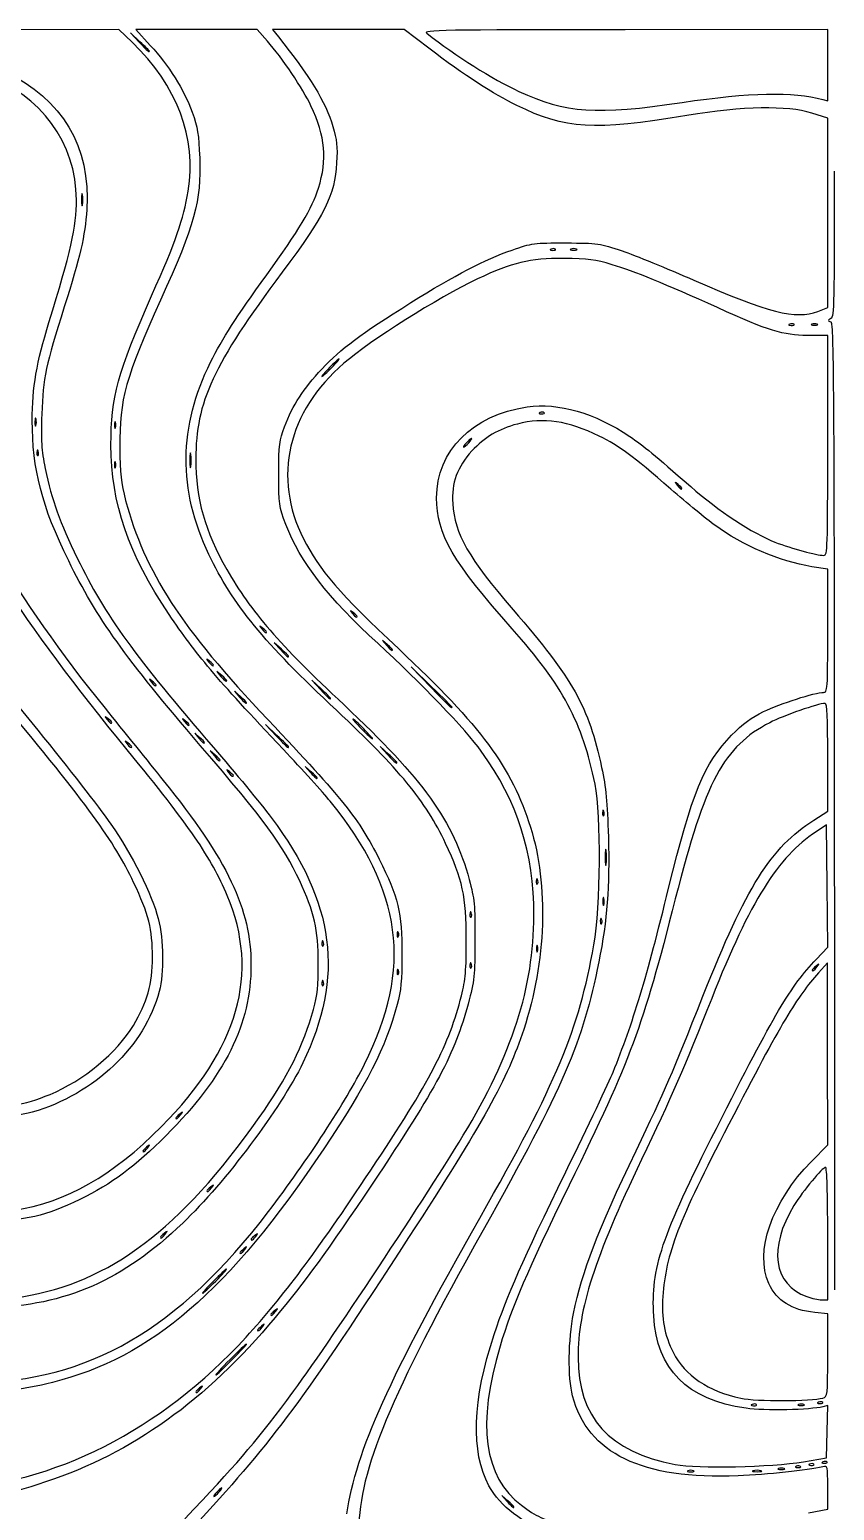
# Model space of a CAD drawing. Extents: x 32 to 2528, y 46 to 1391.
# Drawn here: x 2042 to 2528, y 497 to 1391 of the extents above; entities that cross this region are included whole.
import ezdxf

# ---------------------------------------------------------------- set-up
doc = ezdxf.new("R2010")
doc.units = 0
doc.layers.get('0').update_dxf_attribs({"linetype": 'CONTINUOUS'})
doc.layers.add('IMAGE', color=7, linetype='CONTINUOUS')

# ---------------------------------------------------------------- blocks, each defined once
blk = doc.blocks.new('squiggle')
at = {"layer": 'IMAGE', "color": 7}
for points in [[(2068.2323, -7.662939), (2060.1901, 0.007457), (1826.4284, -0.329606), (1592.6667, -0.666667), (1590.2552, -8)], [(2149.9508, -7), (2143.7932, 0), (2107.1051, 0), (2070.4169, 0), (2079.2283, -9.516946)], [(2247.2312, -11.2277), (2232.3572, 0), (2192.6744, 0), (2152.9916, 0), (2156.4823, -4.333334)], [(2485, -42.164314), (2488, -42.977684), (2488, -21.488842), (2488, 0), (2365.6667, -0.0424)], [(2073, -7.270598), (2067.3333, -2), (2072.6039, -7.666667)], [(2481.9737, -170.080907), (2488, -167.779437), (2488, -110.594777), (2488, -53.410087), (2478.3333, -50.371711)], [(2487.9991, -250.999997), (2487.9983, -184.666667), (2475.6657, -184.583767)], [(2010.2569, -235.025377), (2010.2573, -235.025377)], [(2488, -362.862067), (2488, -325.724137), (2478.3992, -324.138597)], [(2158.3333, -373.916117), (2154, -369.999997), (2157.9161, -374.333337)], [(2222.3333, -371.206657), (2219.3333, -368.666667), (2221.8733, -371.666667)], [(2122.3333, -389.873317), (2119.3333, -387.333337), (2121.8733, -390.333337)], [(2182.3333, -397.937267), (2176.6667, -392.666667), (2181.9372, -398.333337)], [(2249, -396.638867), (2236.6667, -384.666667), (2248.6389, -396.999997)], [(2133.6667, -402.565747), (2130, -399.333337), (2133.2324, -402.999997)], [(2155.6667, -425.949917), (2148.6667, -419.333377), (2155.2832, -426.333377)], [(2109, -427.206657), (2106, -424.666667), (2108.54, -427.666667)], [(2118.3333, -437.873317), (2115.3333, -435.333337), (2117.8733, -438.333337)], [(2223, -437.261557), (2218, -432.666667), (2222.5949, -437.666667)], [(2176.3333, -447.899077), (2172.6667, -444.666667), (2175.8991, -448.333337)], [(2479.5068, -477.121357), (2488, -471.628677), (2488, -439.147677)], [(2352.9109, -471.749997), (2352.9108, -471.749997)], [(2480.9572, -561.190317), (2488.0428, -553.713977), (2487.6881, -516.786877), (2487.3333, -479.859777), (2480.9437, -484.092777)], [(2354.299, -495.690547), (2354.2996, -495.690547)], [(2312.9109, -513.083337), (2312.9108, -513.083337)], [(2352.9235, -524.358707), (2352.924, -524.358707)], [(2272.9109, -533.083337), (2272.9108, -533.083337)], [(2228.9109, -545.083337), (2228.9108, -545.083337)], [(2351.5776, -537.083337), (2351.5775, -537.083337)], [(2183.5776, -550.416667), (2183.5775, -550.416667)], [(2228.9109, -567.749997), (2228.9108, -567.749997)], [(2272.9109, -563.749997), (2272.9108, -563.749997)], [(2478.1833, -683.104537), (2488.0003, -673.159387), (2487.9453, -618.246357), (2487.8903, -563.333337), (2482.4534, -569.333337)], [(2183.5776, -574.416667), (2183.5775, -574.416667)], [(2484.3333, -766.608147), (2488, -766.666667), (2488, -726.666667)], [(2488.0003, -800.034437), (2488.0003, -775.046547), (2480.2827, -774.239907)], [(2473.3333, -864.353497), (2487.3333, -861.999457), (2487.7104, -846.166107), (2488.0875, -830.332757), (2485.0437, -831.171177)], [(2484.9997, -825.904387), (2485.0003, -825.904377)], [(2295, -887.899077), (2291.3333, -884.666667), (2294.5657, -888.333337)], [(2476.3333, -895.172737), (2488, -893.056297), (2488, -879.836077)]]:
    blk.add_lwpolyline(points, dxfattribs=at)
for points in [[(2078.6667, -12.937264), (2078.6667, -12.937264)], [(2400.2217, -43.939979), (2400.2217, -43.939979)], [(2038.2743, -99.666667), (2038.2743, -99.666667)], [(2323.6389, -132.527827), (2323.6389, -132.527827)], [(2336.3333, -132.450277), (2336.3333, -132.450277)], [(2467.6389, -177.861157), (2467.6389, -177.861157)], [(2481.6667, -177.783607), (2481.6667, -177.783607)], [(2188.6667, -203.999997), (2188.6667, -203.999997)], [(2316.9723, -231.194497), (2316.9723, -231.194497)], [(2058.2164, -236.999997), (2058.2164, -236.999997)], [(2271.3333, -249.333337), (2271.3333, -249.333337)], [(2011.5776, -254.416667), (2011.5776, -254.416667)], [(2103.6217, -256.333337), (2103.6217, -256.333337)], [(2058.2164, -260.999997), (2058.2164, -260.999997)], [(2400, -276.829917), (2400, -276.829917)], [(2204, -354.163257), (2204, -354.163257)], [(2149.3333, -363.496587), (2149.3333, -363.496587)], [(2225.3333, -374.206657), (2225.3333, -374.206657)], [(2117.3333, -383.496587), (2117.3333, -383.496587)], [(2162.6667, -378.249457), (2162.6667, -378.249457)], [(2125.3333, -392.873317), (2125.3333, -392.873317)], [(2082.6667, -395.496587), (2082.6667, -395.496587)], [(2137.3333, -406.232417), (2137.3333, -406.232417)], [(2188, -403.603937), (2188, -403.603937)], [(2261.3333, -408.972197), (2261.3333, -408.972197)], [(2056, -418.163257), (2056, -418.163257)], [(2102.6667, -419.496587), (2102.6667, -419.496587)], [(2208, -421.999997), (2208, -421.999997)], [(2068, -432.829917), (2068, -432.829917)], [(2112, -430.206657), (2112, -430.206657)], [(2162.6667, -432.949917), (2162.6667, -432.949917)], [(2121.3333, -440.873317), (2121.3333, -440.873317)], [(2228, -442.261557), (2228, -442.261557)], [(2129.3333, -450.163257), (2129.3333, -450.163257)], [(2180, -451.565747), (2180, -451.565747)], [(2312.8831, -552.999997), (2312.8831, -552.999997)], [(2481.5035, -565.666667), (2481.5035, -565.666667)], [(2097.5035, -654.999997), (2097.5035, -654.999997)], [(2077.5035, -674.999997), (2077.5035, -674.999997)], [(2116.1701, -698.999997), (2116.1701, -698.999997)], [(2088.1701, -726.999997), (2088.1701, -726.999997)], [(2142.8368, -728.333337), (2142.8368, -728.333337)], [(2136.1701, -736.333337), (2136.1701, -736.333337)], [(2118.6667, -755.333337), (2118.6667, -755.333337)], [(2154.8368, -773.666667), (2154.8368, -773.666667)], [(2146.8368, -782.999997), (2146.8368, -782.999997)], [(2128.6667, -802.666667), (2128.6667, -802.666667)], [(2109.5035, -820.333337), (2109.5035, -820.333337)], [(2444.9723, -829.861157), (2444.9723, -829.861157)], [(2473.6667, -829.783607), (2473.6667, -829.783607)], [(2484.9723, -828.527827), (2484.9723, -828.527827)], [(2473.3333, -864.353497), (2473.3333, -864.353497)], [(2479.6389, -865.861157), (2479.6389, -865.861157)], [(2487.6389, -864.527827), (2487.6389, -864.527827)], [(2407, -869.783627), (2407, -869.783627)], [(2447.6667, -869.747527), (2447.6667, -869.747527)], [(2461.6667, -868.450257), (2461.6667, -868.450257)], [(2471.6389, -867.194497), (2471.6389, -867.194497)], [(2120.6667, -882.666667), (2120.6667, -882.666667)], [(2298.6667, -891.565747), (2298.6667, -891.565747)]]:
    blk.add_lwpolyline(points, close=True, dxfattribs=at)
for points in [[(2102.0811, -97.430917), (2107.4905, -65.691117), (2095.3696, -33.545991), (2068.2323, -7.662939)], [(2072.6039, -7.666667), (2077.5055, -12.936611), (2078.6667, -13.946034), (2078.6667, -12.937264)], [(2078.6667, -12.937264), (2078.6667, -12.719426), (2076.1167, -10.169426), (2073, -7.270598)], [(2176.1775, -45.960836), (2171.4567, -35.872875), (2158.7687, -17.02432), (2149.9508, -7)], [(2156.4823, -4.333334), (2175.1757, -27.539246), (2185.0329, -43.741091), (2189.4244, -58.478847)], [(2365.6667, -0.0424), (2254.7013, -0.08087), (2243.5812, -0.277631), (2246, -2.15984)], [(2246, -2.15984), (2263.8687, -16.064088), (2285.7187, -29.863907), (2301.5943, -37.271568)], [(2079.2283, -9.516946), (2090.364, -21.54458), (2099.4132, -36.016966), (2104.4564, -49.864003)], [(2300.3181, -45.756916), (2286.3831, -38.976104), (2269.0924, -27.729803), (2247.2312, -11.2277)], [(1991.3331, -25.15635), (2026.3619, -42.000631), (2043.2645, -70.494727), (2040.8576, -108.643637)], [(2034.6435, -102.825347), (2034.5525, -68.366107), (2013.4104, -39.559158), (1979.0577, -27.089806)], [(2301.5943, -37.271568), (2329.7897, -50.42769), (2348.4751, -51.691047), (2400.2217, -43.939979)], [(2400.2217, -43.939983), (2440.8281, -37.857602), (2467.0868, -37.307619), (2485, -42.164314)], [(2104.4564, -49.864003), (2107.8135, -59.081777), (2108.4825, -63.147007), (2109.0168, -77.572767)], [(2180.7081, -95.597837), (2186.1249, -78.480677), (2184.8479, -64.489197), (2176.1775, -45.960836)], [(2403.0521, -51.825977), (2346.4957, -61.159117), (2329.9637, -60.182477), (2300.3181, -45.756916)], [(2478.3333, -50.371711), (2463.5347, -45.720276), (2436.9376, -46.234074), (2403.0521, -51.825977)], [(2189.4244, -58.478847), (2191.8333, -66.563537), (2192.2284, -70.436747), (2191.6683, -80.478847)], [(2109.0168, -77.572767), (2109.9793, -103.567837), (2106.1563, -117.411777), (2085.3333, -163.333337)], [(2191.6683, -80.478847), (2190.5804, -99.977547), (2184.692, -111.796357), (2158.8207, -146.408617)], [(2491.9707, -85.395587), (2492.0027, -164.783997), (2491.8001, -173.312657), (2489.8571, -174.400057)], [(2038.2743, -99.666667), (2037.9565, -98.016667), (2037.6965, -99.366667), (2037.6965, -102.666667)], [(2079.9876, -160.666667), (2094.8973, -127.012827), (2099.0795, -115.042657), (2102.0811, -97.430917)], [(2149.5079, -147.999997), (2168.7301, -121.441057), (2176.8408, -107.818947), (2180.7081, -95.597837)], [(2018.0877, -176.666667), (2030.9743, -135.188267), (2034.6849, -118.638097), (2034.6435, -102.825347)], [(2037.6965, -102.666667), (2037.6965, -105.966667), (2037.9565, -107.316667), (2038.2743, -105.666667)], [(2038.2743, -105.666667), (2038.5921, -104.016667), (2038.5921, -101.316667), (2038.2743, -99.666667)], [(2040.8576, -108.643637), (2039.8496, -124.620437), (2036.9651, -137.146707), (2027.3423, -167.333337)], [(2236.4449, -164.785747), (2263.1861, -148.051077), (2280.978, -138.796977), (2297.4812, -133.038837)], [(2297.4812, -133.038837), (2309.5325, -128.833997), (2310.7468, -128.673657), (2330, -128.744437)], [(2321.0833, -132.422577), (2320.0197, -132.848197), (2320.3356, -133.164147), (2321.8889, -133.228117)], [(2323.6389, -132.527777), (2323.1959, -132.084717), (2322.0459, -132.037357), (2321.0833, -132.422577)], [(2321.8889, -133.228117), (2323.2944, -133.286017), (2324.082, -132.970877), (2323.6389, -132.527827)], [(2330, -128.744437), (2349.3497, -128.815637), (2350.4552, -128.973077), (2364, -133.588397)], [(2333, -132.450277), (2332.0833, -132.820157), (2332.8333, -133.122797), (2334.6667, -133.122797)], [(2336.3333, -132.450277), (2335.4167, -132.080397), (2333.9167, -132.080397), (2333, -132.450277)], [(2334.6667, -133.122797), (2336.5, -133.122797), (2337.25, -132.820157), (2336.3333, -132.450277)], [(2364, -133.588397), (2371.7, -136.212137), (2391.1311, -144.127587), (2407.1801, -151.178317)], [(2328.6667, -138.119827), (2308.0851, -138.004897), (2297.6924, -140.479367), (2276.6667, -150.500967)], [(2358, -141.864607), (2347.6845, -138.728737), (2343.5668, -138.203057), (2328.6667, -138.119827)], [(2421.4043, -167.785007), (2389.908, -153.521977), (2371.2328, -145.887307), (2358, -141.864607)], [(2158.8207, -146.408617), (2117.2464, -202.028957), (2106.6983, -224.816027), (2106.676, -259.056217)], [(2115.6145, -200.666667), (2122.7892, -186.298587), (2130.8153, -173.826797), (2149.5079, -147.999997)], [(2276.6667, -150.500967), (2252.2848, -162.122247), (2212.47, -187.250007), (2196.0624, -201.371547)], [(2407.1801, -151.178317), (2452.074, -170.901197), (2468.7743, -175.121837), (2481.9737, -170.080907)], [(2055.5025, -250.666667), (2055.4215, -221.742957), (2059.3859, -207.168157), (2079.9876, -160.666667)], [(2027.3423, -167.333337), (2016.1963, -202.298057), (2014.5545, -210.117597), (2013.7652, -231.999997)], [(2085.3333, -163.333337), (2064.3591, -209.588577), (2060.5983, -223.190837), (2060.818, -251.999997)], [(2182.8316, -204.801107), (2194.5311, -192.369517), (2205.7616, -183.987377), (2236.4449, -164.785747)], [(2475.6657, -184.583767), (2460.9183, -184.484567), (2452.5817, -181.903747), (2421.4043, -167.785007)], [(2008, -235.899987), (2008, -216.026237), (2010.5969, -200.777257), (2018.0877, -176.666667)], [(2465.0833, -177.755907), (2464.0197, -178.181537), (2464.3356, -178.497477), (2465.8889, -178.561457)], [(2467.6389, -177.861107), (2467.1959, -177.418057), (2466.0459, -177.370697), (2465.0833, -177.755907)], [(2465.8889, -178.561457), (2467.2944, -178.619357), (2468.082, -178.304217), (2467.6389, -177.861157)], [(2478.3333, -177.783607), (2477.4167, -178.153487), (2478.1667, -178.456127), (2480, -178.456127)], [(2481.6667, -177.783607), (2480.75, -177.413727), (2479.25, -177.413727), (2478.3333, -177.783607)], [(2480, -178.456127), (2481.8333, -178.456127), (2482.5833, -178.153487), (2481.6667, -177.783607)], [(2489.8571, -174.400057), (2487.8849, -175.503707), (2487.8844, -175.670357), (2489.8571, -176.424917)], [(2489.8571, -176.424917), (2491.8207, -177.178397), (2492, -226.027377), (2492.0017, -760.598507)], [(2114.5577, -316.790827), (2095.9599, -277.757307), (2096.3095, -239.326747), (2115.6145, -200.666667)], [(2196.0624, -201.371547), (2162.0491, -230.645937), (2152.9176, -270.264187), (2171.6473, -307.299727)], [(2160.204, -239.677937), (2165.3331, -226.341157), (2171.4872, -216.855537), (2182.8316, -204.801107)], [(2187.3333, -203.999997), (2184.4691, -206.933337), (2182.4255, -209.333337), (2182.7921, -209.333337)], [(2182.7921, -209.333337), (2183.1588, -209.333337), (2185.8024, -206.933337), (2188.6667, -203.999997)], [(2193.2079, -198.666667), (2192.8412, -198.666667), (2190.1976, -201.066667), (2187.3333, -203.999997)], [(2188.6667, -203.999997), (2191.5309, -201.066667), (2193.5745, -198.666667), (2193.2079, -198.666667)], [(2013.7652, -231.999997), (2013.1775, -248.295107), (2013.5055, -253.450467), (2015.8528, -264.805417)], [(2252, -282.675417), (2252, -254.246937), (2273.6213, -232.494797), (2306.6661, -227.678467)], [(2306.6661, -227.678467), (2325.3791, -224.951037), (2347.6452, -231.391077), (2368.5808, -245.586067)], [(2314.4167, -231.089237), (2313.3531, -231.514867), (2313.6689, -231.830817), (2315.2223, -231.894787)], [(2316.9723, -231.194437), (2316.5292, -230.751387), (2315.3792, -230.704027), (2314.4167, -231.089237)], [(2315.2223, -231.894787), (2316.6277, -231.952687), (2317.4153, -231.637547), (2316.9723, -231.194497)], [(1950.7899, -235.936017), (1961.9504, -280.923097), (1997.8432, -342.569077), (2051.9215, -409.629977)], [(2029.9664, -320.666667), (2013.7672, -287.690817), (2008, -265.435747), (2008, -235.899987)], [(2009.5932, -236.666667), (2009.5662, -238.866667), (2009.8427, -239.928077), (2010.2079, -239.025377)], [(2010.2573, -235.025377), (2009.9192, -233.728077), (2009.6204, -234.466667), (2009.5932, -236.666667)], [(2010.2079, -239.025377), (2010.5732, -238.122667), (2010.5953, -236.322667), (2010.2569, -235.025377)], [(2058.2164, -236.999997), (2057.8465, -236.083337), (2057.5439, -236.833337), (2057.5439, -238.666667)], [(2057.5439, -238.666667), (2057.5439, -240.499997), (2057.8465, -241.249997), (2058.2164, -240.333337)], [(2058.2164, -240.333337), (2058.5863, -239.416667), (2058.5863, -237.916667), (2058.2164, -236.999997)], [(2156.7488, -267.999997), (2156.7488, -250.391387), (2157.0555, -247.864787), (2160.204, -239.677937)], [(2300.7133, -238.043877), (2289.5029, -240.963827), (2280.728, -246.162897), (2273.3083, -254.281217)], [(2350, -245.306587), (2331.4192, -236.108907), (2316.5527, -233.918237), (2300.7133, -238.043877)], [(2270, -249.333337), (2268.6727, -250.799997), (2267.8867, -251.999997), (2268.2533, -251.999997)], [(2268.2533, -251.999997), (2268.62, -251.999997), (2270.006, -250.799997), (2271.3333, -249.333337)], [(2273.08, -246.666667), (2272.7133, -246.666667), (2271.3273, -247.866667), (2270, -249.333337)], [(2271.3333, -249.333337), (2272.6607, -247.866667), (2273.4467, -246.666667), (2273.08, -246.666667)], [(2393.3397, -277.333337), (2369.7276, -256.808677), (2362.6085, -251.547877), (2350, -245.306587)], [(2368.5808, -245.586067), (2376.9229, -251.242297), (2383.5455, -256.688077), (2405.3185, -275.795907)], [(2065.2849, -434.666667), (2001.6299, -356.869987), (1966.6108, -302.187337), (1948.4627, -252.247277)], [(2010.7719, -255.222227), (2010.7149, -256.627777), (2011.0292, -257.415277), (2011.4723, -256.972227)], [(2011.5775, -254.416667), (2011.1519, -253.353027), (2010.8359, -253.668957), (2010.7719, -255.222227)], [(2011.4723, -256.972227), (2011.9153, -256.529157), (2011.9627, -255.379157), (2011.5776, -254.416667)], [(2090.5448, -352.908907), (2065.9685, -316.327497), (2055.6027, -286.083497), (2055.5025, -250.666667)], [(2060.818, -251.999997), (2060.9407, -268.138997), (2061.5247, -273.444917), (2064.3501, -284.113457)], [(2103.6217, -256.333337), (2103.3161, -254.316667), (2103.0663, -255.966667), (2103.0663, -259.999997)], [(2103.6217, -263.666667), (2103.9272, -261.649997), (2103.9272, -258.349997), (2103.6217, -256.333337)], [(2106.676, -259.056217), (2106.66, -283.204587), (2112.1392, -302.727907), (2125.4428, -325.929577)], [(2273.3083, -254.281217), (2264.4267, -263.999097), (2260.8709, -273.715797), (2261.7011, -285.999997)], [(2485.6667, -317.313627), (2487.8579, -317.332127), (2488, -313.293557), (2487.9991, -250.999997)], [(2015.8528, -264.805417), (2019.9512, -284.632417), (2024.3591, -297.003737), (2035.2807, -319.333337)], [(2058.2164, -260.999997), (2057.8465, -260.083337), (2057.5439, -260.833337), (2057.5439, -262.666667)], [(2057.5439, -262.666667), (2057.5439, -264.499997), (2057.8465, -265.249997), (2058.2164, -264.333337)], [(2058.2164, -264.333337), (2058.5863, -263.416667), (2058.5863, -261.916667), (2058.2164, -260.999997)], [(2103.0663, -259.999997), (2103.0663, -264.033337), (2103.3161, -265.683337), (2103.6217, -263.666667)], [(2161.0484, -298.669427), (2156.9261, -287.796337), (2156.7505, -286.543697), (2156.7488, -267.999997)], [(2397.6667, -274.496587), (2395.5519, -272.838097), (2395.5048, -272.885257), (2397.1632, -274.999997)], [(2397.1632, -274.999997), (2398.9051, -277.220997), (2400, -277.927307), (2400, -276.829917)], [(2400, -276.829917), (2400, -276.553057), (2398.95, -275.503057), (2397.6667, -274.496587)], [(2405.3185, -275.795907), (2421.848, -290.302077), (2442.9617, -304.224917), (2456.1341, -309.304737)], [(2064.3501, -284.113457), (2075.7585, -327.189857), (2097.6995, -361.038107), (2150.1456, -416.469897)], [(2297.6385, -361.708667), (2262.0027, -321.708677), (2252, -304.386427), (2252, -282.675417)], [(2419.8232, -299.136587), (2414.9592, -295.578137), (2403.0416, -285.766667), (2393.3397, -277.333337)], [(2261.7011, -285.999997), (2262.9445, -304.402907), (2271.2723, -319.065627), (2298.1028, -350.092707)], [(2216.6697, -370.571307), (2186.328, -342.855507), (2169.6044, -321.236707), (2161.0484, -298.669427)], [(2478.3992, -324.138597), (2459.0173, -320.937757), (2436.4649, -311.311677), (2419.8232, -299.136587)], [(2171.6473, -307.299727), (2181.2944, -326.375457), (2193.3361, -340.309107), (2229.1127, -373.793497)], [(2456.1341, -309.304737), (2466.5272, -313.312747), (2481.1393, -317.275387), (2485.6667, -317.313627)], [(2109.4077, -431.999997), (2064.4401, -379.662617), (2046.8113, -354.956757), (2029.9664, -320.666667)], [(2035.2807, -319.333337), (2051.9801, -353.475697), (2070.5227, -379.221317), (2117.3331, -433.260237)], [(2191.528, -410.828357), (2147.9211, -370.086777), (2128.8495, -346.786227), (2114.5577, -316.790827)], [(2125.4428, -325.929577), (2140, -351.317457), (2156.9371, -370.875797), (2196.1241, -407.549637)], [(1955.6163, -356.453257), (1986.8679, -391.894187), (2039.6087, -456.916907), (2055.4195, -479.497797)], [(2159.5999, -434.544347), (2118.0784, -390.492227), (2106.9788, -377.370617), (2090.5448, -352.908907)], [(2201.6667, -351.829917), (2199.5519, -350.171427), (2199.5048, -350.218587), (2201.1632, -352.333337)], [(2201.1632, -352.333337), (2202.9051, -354.554337), (2204, -355.260637), (2204, -354.163257)], [(2204, -354.163257), (2204, -353.886387), (2202.95, -352.836387), (2201.6667, -351.829917)], [(2298.1028, -350.092707), (2334.4361, -392.109097), (2343.7061, -408.618877), (2351.5789, -445.333337)], [(2147, -361.163257), (2144.8852, -359.504757), (2144.8381, -359.551917), (2146.4965, -361.666667)], [(2146.4965, -361.666667), (2148.2384, -363.887667), (2149.3333, -364.593977), (2149.3333, -363.496587)], [(2149.3333, -363.496587), (2149.3333, -363.219717), (2148.2833, -362.169717), (2147, -361.163257)], [(2347.5665, -455.380037), (2340.0332, -418.267197), (2328.1305, -395.936337), (2297.6385, -361.708667)], [(2485.4825, -399.999997), (2487.89, -399.999997), (2488, -398.377667), (2488, -362.862067)], [(2157.9161, -374.333337), (2161.5665, -378.372617), (2162.6667, -379.279537), (2162.6667, -378.249457)], [(2162.6667, -378.249457), (2162.6667, -378.019987), (2160.7167, -376.069987), (2158.3333, -373.916117)], [(2278.932, -435.455357), (2269.9749, -422.896037), (2241.7381, -393.470317), (2216.6697, -370.571307)], [(2221.8733, -371.666667), (2224.2603, -374.485917), (2225.3333, -375.273657), (2225.3333, -374.206657)], [(2225.3333, -374.206657), (2225.3333, -373.953637), (2223.9833, -372.603637), (2222.3333, -371.206657)], [(2229.1127, -373.793497), (2278.8544, -420.348347), (2297.302, -445.302977), (2308.6112, -481.333347)], [(2115, -381.163257), (2112.8852, -379.504757), (2112.8381, -379.551917), (2114.4965, -381.666667)], [(2114.4965, -381.666667), (2116.2384, -383.887667), (2117.3333, -384.593977), (2117.3333, -383.496587)], [(2117.3333, -383.496587), (2117.3333, -383.219717), (2116.2833, -382.169717), (2115, -381.163257)], [(2080.3333, -393.163257), (2078.2185, -391.504757), (2078.1715, -391.551917), (2079.8299, -393.666667)], [(2082.6667, -395.496587), (2082.6667, -395.219717), (2081.6167, -394.169717), (2080.3333, -393.163257)], [(2121.8733, -390.333337), (2124.2603, -393.152587), (2125.3333, -393.940317), (2125.3333, -392.873317)], [(2125.3333, -392.873317), (2125.3333, -392.620307), (2123.9833, -391.270307), (2122.3333, -389.873317)], [(2079.8299, -393.666667), (2081.5717, -395.887667), (2082.6667, -396.593977), (2082.6667, -395.496587)], [(2181.9372, -398.333337), (2186.8388, -403.603277), (2188, -404.612707), (2188, -403.603937)], [(2188, -403.603937), (2188, -403.386097), (2185.45, -400.836097), (2182.3333, -397.937267)], [(2248.6389, -396.999997), (2259.7584, -408.454917), (2261.3333, -409.940267), (2261.3333, -408.972197)], [(2261.3333, -408.972197), (2261.3333, -408.773577), (2255.7833, -403.223577), (2249, -396.638867)], [(2449.3333, -411.567937), (2459.1089, -406.836867), (2480.4737, -399.999997), (2485.4825, -399.999997)], [(2069.1657, -514.666667), (2057.1929, -489.462097), (2041.8992, -468.483957), (1988.9723, -404.666667)], [(2051.9215, -409.629977), (2062.598, -422.869627), (2078.4151, -442.469107), (2087.0704, -453.184377)], [(2133.2324, -402.999997), (2136.2536, -406.427057), (2137.3333, -407.278117), (2137.3333, -406.232417)], [(2137.3333, -406.232417), (2137.3333, -405.993587), (2135.6833, -404.343587), (2133.6667, -402.565747)], [(2257.4045, -491.159787), (2245.2095, -465.508867), (2229.3348, -446.150877), (2191.528, -410.828357)], [(2196.1241, -407.549637), (2243.7856, -452.154337), (2262.1816, -477.830997), (2271.6476, -512.963537)], [(2486.4021, -406.666667), (2482.3355, -406.666667), (2461.0879, -414.060577), (2453.0003, -418.290157)], [(2488, -439.147677), (2488, -414.797707), (2487.6, -406.666667), (2486.4021, -406.666667)], [(2053.6667, -415.829917), (2051.5519, -414.171427), (2051.5048, -414.218587), (2053.1632, -416.333337)], [(2053.1632, -416.333337), (2054.9051, -418.554337), (2056, -419.260637), (2056, -418.163257)], [(2056, -418.163257), (2056, -417.886387), (2054.95, -416.836387), (2053.6667, -415.829917)], [(2100.3333, -417.163257), (2098.2185, -415.504757), (2098.1715, -415.551917), (2099.8299, -417.666667)], [(2099.8299, -417.666667), (2101.5717, -419.887667), (2102.6667, -420.593977), (2102.6667, -419.496587)], [(2102.6667, -419.496587), (2102.6667, -419.219717), (2101.6167, -418.169717), (2100.3333, -417.163257)], [(2150.1456, -416.469897), (2195.5045, -464.411097), (2205.2976, -476.678477), (2217.3605, -500.666667)], [(2201.4448, -415.999997), (2201.0781, -415.999997), (2203.428, -418.699997), (2206.6667, -421.999997)], [(2208, -421.999997), (2204.7613, -418.699997), (2201.8115, -415.999997), (2201.4448, -415.999997)], [(2453.0003, -418.290157), (2425.1127, -432.874437), (2414.2428, -453.153187), (2395.98, -524.666667)], [(2429.9807, -425.870467), (2436.7831, -418.987877), (2442.0601, -415.087947), (2449.3333, -411.567937)], [(2065.6667, -430.496587), (2063.5519, -428.838097), (2063.5048, -428.885257), (2065.1632, -430.999997)], [(2108.54, -427.666667), (2110.9269, -430.485917), (2112, -431.273657), (2112, -430.206657)], [(2112, -430.206657), (2112, -429.953637), (2110.65, -428.603637), (2109, -427.206657)], [(2155.2832, -426.333377), (2161.4315, -432.837897), (2162.6667, -433.944837), (2162.6667, -432.949917)], [(2162.6667, -432.949917), (2162.6667, -432.739017), (2159.5167, -429.589017), (2155.6667, -425.949917)], [(2206.6667, -421.999997), (2209.9053, -425.299997), (2212.8552, -427.999997), (2213.2219, -427.999997)], [(2213.2219, -427.999997), (2213.5885, -427.999997), (2211.2387, -425.299997), (2208, -421.999997)], [(2391.9929, -518.203177), (2406.0259, -460.859757), (2413.6041, -442.440147), (2429.9807, -425.870467)], [(2065.1632, -430.999997), (2066.9051, -433.220997), (2068, -433.927307), (2068, -432.829917)], [(2125.6629, -522.666667), (2115.7096, -499.239947), (2103.19, -480.992797), (2065.2849, -434.666667)], [(2068, -432.829917), (2068, -432.553057), (2066.95, -431.503057), (2065.6667, -430.496587)], [(2169.3967, -513.813667), (2159.3021, -492.272597), (2148.2933, -477.258667), (2109.4077, -431.999997)], [(2117.3331, -433.260237), (2130.1664, -448.075297), (2145.8484, -467.097417), (2152.1819, -475.531597)], [(2121.3333, -440.873317), (2121.3333, -440.620307), (2119.9833, -439.270307), (2118.3333, -437.873317)], [(2187.7357, -465.689677), (2183.4076, -460.385667), (2170.7464, -446.370267), (2159.5999, -434.544347)], [(2222.5949, -437.666667), (2226.8717, -442.320557), (2228, -443.279717), (2228, -442.261557)], [(2228, -442.261557), (2228, -442.038747), (2225.75, -439.788747), (2223, -437.261557)], [(2310.6667, -534.708827), (2310.6667, -496.508097), (2301.0717, -466.498997), (2278.932, -435.455357)], [(2117.8733, -438.333337), (2120.2603, -441.152587), (2121.3333, -441.940317), (2121.3333, -440.873317)], [(2127, -447.829917), (2124.8852, -446.171427), (2124.8381, -446.218587), (2126.4965, -448.333337)], [(2351.5789, -445.333337), (2354.2039, -457.574897), (2355.0165, -466.065537), (2355.6087, -487.441737)], [(2087.0704, -453.184377), (2125.8857, -501.237357), (2140.0343, -531.007267), (2139.9768, -564.504297)], [(2126.4965, -448.333337), (2128.2384, -450.554337), (2129.3333, -451.260637), (2129.3333, -450.163257)], [(2129.3333, -450.163257), (2129.3333, -449.886387), (2128.2833, -448.836387), (2127, -447.829917)], [(2175.8991, -448.333337), (2178.9203, -451.760387), (2180, -452.611457), (2180, -451.565747)], [(2180, -451.565747), (2180, -451.326917), (2178.35, -449.676917), (2176.3333, -447.899077)], [(2346.8713, -552.442497), (2351.0156, -529.244027), (2351.4091, -474.310157), (2347.5665, -455.380037)], [(2208.5187, -624.354197), (2237.6429, -566.236017), (2231.4972, -519.317197), (2187.7357, -465.689677)], [(2352.1052, -472.555557), (2352.0482, -473.961107), (2352.3625, -474.748617), (2352.8056, -474.305557)], [(2352.9108, -471.749997), (2352.4852, -470.686357), (2352.1692, -471.002297), (2352.1052, -472.555557)], [(2352.8056, -474.305557), (2353.2487, -473.862507), (2353.296, -472.712497), (2352.9109, -471.749997)], [(2055.4195, -479.497797), (2067.8801, -497.294037), (2080.4916, -522.446057), (2084.0243, -536.546617)], [(2152.1819, -475.531597), (2190.7085, -526.836797), (2196.4615, -571.517977), (2171.2515, -623.640677)], [(2308.6112, -481.333347), (2319.6575, -516.525657), (2318.1249, -562.288857), (2304.518, -603.569937)], [(2412.6889, -583.370997), (2438.8976, -517.210977), (2453.5537, -493.905507), (2479.5068, -477.121357)], [(2269.9148, -549.333337), (2269.9018, -523.207757), (2267.6483, -512.706147), (2257.4045, -491.159787)], [(2355.6087, -487.441737), (2356.4435, -517.572217), (2354.9544, -537.026417), (2349.8507, -562.666667)], [(2480.9437, -484.092777), (2457.864, -499.382827), (2441.2765, -525.880027), (2417.9837, -584.666667)], [(2353.7465, -499.333337), (2353.7335, -503.733337), (2353.9819, -505.694077), (2354.286, -503.690547)], [(2354.2996, -495.690547), (2354.0029, -493.294077), (2353.754, -494.933337), (2353.7465, -499.333337)], [(2354.286, -503.690547), (2354.5903, -501.687017), (2354.5964, -498.087017), (2354.299, -495.690547)], [(2217.3605, -500.666667), (2228.7881, -523.391337), (2231.1205, -533.137517), (2231.0807, -557.999997)], [(2080.5252, -559.999997), (2080.5522, -542.924907), (2078.2769, -533.847137), (2069.1657, -514.666667)], [(2180.6045, -563.333337), (2180.5565, -543.416267), (2178.024, -532.224097), (2169.3967, -513.813667)], [(2271.6476, -512.963537), (2274.8173, -524.727377), (2275.1583, -528.277797), (2275.1401, -549.333337)], [(2312.1052, -513.888897), (2312.0482, -515.294437), (2312.3625, -516.081947), (2312.8056, -515.638897)], [(2312.9108, -513.083337), (2312.4852, -512.019697), (2312.1692, -512.335627), (2312.1052, -513.888897)], [(2312.8056, -515.638897), (2313.2487, -515.195837), (2313.296, -514.045827), (2312.9109, -513.083337)], [(2358.4343, -629.269557), (2370.4605, -599.642737), (2378.8923, -571.736837), (2391.9929, -518.203177)], [(2085.9997, -661.996797), (2132.4011, -615.382797), (2145.502, -569.361497), (2125.6629, -522.666667)], [(2395.98, -524.666667), (2375.8748, -603.394667), (2369.5435, -620.493257), (2332.0448, -697.333337)], [(2352.2599, -525.999997), (2352.2329, -528.199997), (2352.5093, -529.261417), (2352.8745, -528.358707)], [(2352.924, -524.358707), (2352.5859, -523.061417), (2352.2871, -523.799997), (2352.2599, -525.999997)], [(2352.8745, -528.358707), (2353.2399, -527.455997), (2353.262, -525.655997), (2352.9235, -524.358707)], [(2268.0593, -667.333337), (2297.4443, -618.983937), (2310.6667, -577.826237), (2310.6667, -534.708827)], [(2272.1052, -533.888897), (2272.0482, -535.294437), (2272.3625, -536.081947), (2272.8056, -535.638897)], [(2272.9108, -533.083337), (2272.4852, -532.019697), (2272.1692, -532.335627), (2272.1052, -533.888897)], [(2272.8056, -535.638897), (2273.2487, -535.195837), (2273.296, -534.045827), (2272.9109, -533.083337)], [(2351.5775, -537.083337), (2351.1519, -536.019697), (2350.8359, -536.335627), (2350.7719, -537.888897)], [(2084.0243, -536.546617), (2087.2876, -549.571497), (2087.5233, -568.952597), (2084.5587, -580.474217)], [(2228.9108, -545.083337), (2228.4852, -544.019697), (2228.1692, -544.335627), (2228.1052, -545.888897)], [(2228.8056, -547.638897), (2229.2487, -547.195837), (2229.296, -546.045827), (2228.9109, -545.083337)], [(2350.7719, -537.888897), (2350.7149, -539.294437), (2351.0292, -540.081947), (2351.4723, -539.638897)], [(2351.4723, -539.638897), (2351.9153, -539.195837), (2351.9627, -538.045827), (2351.5776, -537.083337)], [(2182.7719, -551.222227), (2182.7149, -552.627777), (2183.0292, -553.415277), (2183.4723, -552.972227)], [(2183.5775, -550.416667), (2183.1519, -549.353027), (2182.8359, -549.668957), (2182.7719, -551.222227)], [(2183.4723, -552.972227), (2183.9153, -552.529177), (2183.9627, -551.379157), (2183.5776, -550.416667)], [(2228.1052, -545.888897), (2228.0482, -547.294437), (2228.3625, -548.081947), (2228.8056, -547.638897)], [(2266.9637, -583.093067), (2269.4264, -573.302917), (2269.9207, -567.648667), (2269.9148, -549.333337)], [(2275.1401, -549.333337), (2275.1211, -571.233617), (2274.8641, -573.620357), (2270.9523, -588.194867)], [(2278.0416, -717.331667), (2324.6192, -635.267057), (2337.6536, -604.041737), (2346.8713, -552.442497)], [(2312.8831, -552.999997), (2312.5132, -552.083337), (2312.2105, -552.833337), (2312.2105, -554.666667)], [(2312.8831, -556.333337), (2313.2529, -555.416667), (2313.2529, -553.916667), (2312.8831, -552.999997)], [(2069.0944, -600.964417), (2077.3028, -587.235637), (2080.5008, -575.774977), (2080.5252, -559.999997)], [(2231.0807, -557.999997), (2231.0557, -574.154947), (2230.5037, -580.010257), (2228.2141, -588.456297)], [(2272.9108, -563.749997), (2272.4852, -562.686357), (2272.1692, -563.002297), (2272.1052, -564.555557)], [(2349.8507, -562.666667), (2340.1861, -611.219677), (2328.7077, -637.835627), (2279.9864, -724.666667)], [(2312.2105, -554.666667), (2312.2105, -556.499997), (2312.5132, -557.249997), (2312.8831, -556.333337)], [(2420.7877, -663.172057), (2456.25, -593.131537), (2465.4276, -577.576387), (2480.9572, -561.190317)], [(2139.9768, -564.504297), (2139.9158, -600.467437), (2124.5395, -631.349557), (2088.7009, -667.492357)], [(2177.726, -591.333337), (2180.0489, -582.846637), (2180.6372, -577.124217), (2180.6045, -563.333337)], [(2228.1052, -568.555557), (2228.0482, -569.961107), (2228.3625, -570.748617), (2228.8056, -570.305557)], [(2228.9108, -567.749997), (2228.4852, -566.686357), (2228.1692, -567.002297), (2228.1052, -568.555557)], [(2228.8056, -570.305557), (2229.2487, -569.862507), (2229.296, -568.712497), (2228.9109, -567.749997)], [(2272.1052, -564.555557), (2272.0482, -565.961107), (2272.3625, -566.748617), (2272.8056, -566.305557)], [(2272.8056, -566.305557), (2273.2487, -565.862507), (2273.296, -564.712497), (2272.9109, -563.749997)], [(2482.4534, -569.333337), (2469.0951, -584.075387), (2460.6017, -598.397697), (2428.2914, -660.666667)], [(2481, -565.163257), (2479.7167, -566.169717), (2478.6667, -567.219717), (2478.6667, -567.496587)], [(2478.6667, -567.496587), (2478.6667, -568.593977), (2479.7616, -567.887667), (2481.5035, -565.666667)], [(2481.5035, -565.666667), (2483.1619, -563.551917), (2483.1148, -563.504757), (2481, -565.163257)], [(2084.5587, -580.474217), (2076.0812, -613.419907), (2045.5995, -642.443457), (2007.9837, -653.385827)], [(2182.7719, -575.222227), (2182.7149, -576.627777), (2183.0292, -577.415277), (2183.4723, -576.972227)], [(2183.5775, -574.416667), (2183.1519, -573.353027), (2182.8359, -573.668957), (2182.7719, -575.222227)], [(2183.4723, -576.972227), (2183.9153, -576.529177), (2183.9627, -575.379157), (2183.5776, -574.416667)], [(2228.2141, -588.456297), (2221.192, -614.359617), (2209.79, -636.750837), (2183.8939, -675.492117)], [(2212.294, -688.361377), (2248.1411, -634.528277), (2259.5536, -612.553017), (2266.9637, -583.093067)], [(2270.9523, -588.194867), (2262.9249, -618.103257), (2252.0768, -638.454547), (2213.0765, -696.770977)], [(2372.3632, -676.666667), (2390.3152, -639.111507), (2393.8207, -631.001507), (2412.6889, -583.370997)], [(2417.9837, -584.666667), (2401.7767, -625.570097), (2393.2787, -645.105697), (2375.6436, -681.999997)], [(2144.9053, -656.666667), (2162.1415, -632.253787), (2171.7739, -613.079507), (2177.726, -591.333337)], [(2018.7004, -642.652757), (2038.7024, -634.404597), (2059.2769, -617.384337), (2069.0944, -600.964417)], [(2304.518, -603.569937), (2294.7137, -633.314647), (2280.1925, -659.563967), (2235.1193, -729.019497)], [(2171.2515, -623.640677), (2158.0892, -650.854317), (2124.4912, -695.686657), (2098.8412, -720.263197)], [(2150.5731, -713.333337), (2174.0256, -682.543027), (2197.1643, -647.012077), (2208.5187, -624.354197)], [(2329.956, -689.333337), (2343.3723, -661.833337), (2356.1875, -634.804637), (2358.4343, -629.269557)], [(1971.3333, -651.202057), (1990.6843, -651.303117), (2003.202, -649.043797), (2018.7004, -642.652757)], [(2007.9837, -653.385827), (1995.4624, -657.028297), (1964.2765, -658.432257), (1947.7332, -656.098267)], [(2001.9429, -764.756917), (2055.0596, -756.019897), (2097.3165, -724.070577), (2144.9053, -656.666667)], [(2097, -654.496587), (2095.7167, -655.503057), (2094.6667, -656.553057), (2094.6667, -656.829917)], [(2094.6667, -656.829917), (2094.6667, -657.927307), (2095.7616, -657.220997), (2097.5035, -654.999997)], [(2097.5035, -654.999997), (2099.1619, -652.885257), (2099.1148, -652.838097), (2097, -654.496587)], [(2428.2914, -660.666667), (2397.6922, -719.637737), (2390.4126, -738.645477), (2388.4611, -764.666667)], [(1996.6664, -712.702717), (2029.0593, -707.430147), (2055.9896, -692.144437), (2085.9997, -661.996797)], [(2088.7009, -667.492357), (2070.3981, -685.950517), (2055.7125, -696.836597), (2036.7357, -706.012857)], [(2161.6781, -827.333337), (2181.7325, -800.818277), (2242.2577, -709.786897), (2268.0593, -667.333337)], [(2382.9936, -776.327457), (2381.3645, -747.234537), (2387.4485, -729.019097), (2420.7877, -663.172057)], [(2183.8939, -675.492117), (2126.4457, -761.435867), (2080.0697, -801.390317), (2020.2523, -816.474637)], [(2077, -674.496587), (2074.7791, -676.238417), (2074.0727, -677.333337), (2075.1701, -677.333337)], [(2075.1701, -677.333337), (2075.4469, -677.333337), (2076.4969, -676.283337), (2077.5035, -674.999997)], [(2077.5035, -674.999997), (2079.1619, -672.885257), (2079.1148, -672.838097), (2077, -674.496587)], [(2334.6441, -774.777387), (2339.8161, -749.397987), (2348.9371, -725.673667), (2372.3632, -676.666667)], [(2375.6436, -681.999997), (2347.1939, -741.519297), (2337.3333, -772.199897), (2337.3333, -801.200497)], [(2452.5129, -756.771817), (2443.6548, -737.748427), (2454.2459, -707.354757), (2478.1833, -683.104537)], [(2486.7435, -686.666667), (2484.7484, -686.666667), (2473.1465, -700.638667), (2467.6071, -709.712377)], [(2488, -726.666667), (2488, -702.519667), (2487.502, -686.666667), (2486.7435, -686.666667)], [(2116.1701, -698.999997), (2117.8285, -696.885257), (2117.7815, -696.838097), (2115.6667, -698.496587)], [(2137.0005, -789.116457), (2159.9679, -763.935587), (2178.3472, -739.341067), (2212.294, -688.361377)], [(2213.0765, -696.770977), (2186.3333, -736.759737), (2172.4164, -755.911027), (2154.5331, -777.333337)], [(2286.7429, -787.517107), (2294.8088, -763.289187), (2303.4109, -743.744377), (2329.956, -689.333337)], [(2036.7357, -706.012857), (2016.0157, -716.031997), (2004.0676, -718.836027), (1978.6497, -719.644557)], [(2115.6667, -698.496587), (2114.3833, -699.503057), (2113.3333, -700.553057), (2113.3333, -700.829917)], [(2113.3333, -700.829917), (2113.3333, -701.927307), (2114.4283, -701.220997), (2116.1701, -698.999997)], [(2332.0448, -697.333337), (2306.4691, -749.741717), (2297.4972, -770.639037), (2290.2567, -794.666667)], [(1972.6667, -816.485347), (2041.0739, -816.368277), (2096.6267, -784.158237), (2150.5731, -713.333337)], [(2467.6071, -709.712377), (2452.0061, -735.267117), (2455.1571, -757.462257), (2475.4104, -764.677177)], [(2098.8412, -720.263197), (2062.7484, -754.845347), (2028.3232, -769.968907), (1981.9804, -771.602017)], [(2197.7185, -895.758227), (2203.6577, -857.363657), (2223.192, -813.970917), (2278.0416, -717.331667)], [(2087.6667, -726.496587), (2086.3833, -727.503057), (2085.3333, -728.553057), (2085.3333, -728.829917)], [(2085.3333, -728.829917), (2085.3333, -729.927307), (2086.4283, -729.220997), (2088.1701, -726.999997)], [(2088.1701, -726.999997), (2089.8285, -724.885257), (2089.7815, -724.838097), (2087.6667, -726.496587)], [(2235.1193, -729.019497), (2172.0201, -826.251987), (2153.6769, -851.080107), (2109.1123, -899.573857)], [(2142.3333, -727.829917), (2140.1124, -729.571747), (2139.406, -730.666667), (2140.5035, -730.666667)], [(2140.5035, -730.666667), (2140.7803, -730.666667), (2141.8303, -729.616667), (2142.8368, -728.333337)], [(2142.8368, -728.333337), (2144.4952, -726.218587), (2144.4481, -726.171427), (2142.3333, -727.829917)], [(2279.9864, -724.666667), (2224.0243, -824.401987), (2205.2084, -869.746077), (2205.0533, -905.245787)], [(2135.6667, -735.829917), (2134.3833, -736.836387), (2133.3333, -737.886387), (2133.3333, -738.163257)], [(2133.3333, -738.163257), (2133.3333, -739.260637), (2134.4283, -738.554337), (2136.1701, -736.333337)], [(2136.1701, -736.333337), (2137.8285, -734.218587), (2137.7815, -734.171427), (2135.6667, -735.829917)], [(2125.2423, -747.999997), (2124.8756, -747.999997), (2121.3165, -751.299997), (2117.3333, -755.333337)], [(2118.6667, -755.333337), (2122.6499, -751.299997), (2125.6089, -747.999997), (2125.2423, -747.999997)], [(2117.3333, -755.333337), (2113.3501, -759.366667), (2110.3911, -762.666667), (2110.7577, -762.666667)], [(2110.7577, -762.666667), (2111.1244, -762.666667), (2114.6835, -759.366667), (2118.6667, -755.333337)], [(2480.2827, -774.239907), (2465.9469, -772.741517), (2457.4645, -767.405877), (2452.5129, -756.771817)], [(2388.4611, -764.666667), (2387.4915, -777.596427), (2389.3889, -787.684357), (2394.8435, -798.600067)], [(2475.4104, -764.677177), (2478.3013, -765.707017), (2482.3167, -766.575957), (2484.3333, -766.608147)], [(2154.5331, -777.333337), (2112.5701, -827.600277), (2068.6093, -859.084737), (2016, -876.549957)], [(2154.3333, -773.163257), (2153.05, -774.169717), (2152, -775.219717), (2152, -775.496587)], [(2152, -775.496587), (2152, -776.593977), (2153.0949, -775.887667), (2154.8368, -773.666667)], [(2154.8368, -773.666667), (2156.4952, -771.551917), (2156.4481, -771.504757), (2154.3333, -773.163257)], [(2334.0439, -824.620057), (2331.1184, -813.388417), (2331.3912, -790.739897), (2334.6441, -774.777387)], [(2438.6947, -832.084537), (2403.0443, -826.871757), (2384.8012, -808.610397), (2382.9936, -776.327457)], [(2146.3333, -782.496587), (2145.05, -783.503057), (2144, -784.553057), (2144, -784.829917)], [(2144, -784.829917), (2144, -785.927307), (2145.0949, -785.220997), (2146.8368, -782.999997)], [(2146.8368, -782.999997), (2148.4952, -780.885257), (2148.4481, -780.838097), (2146.3333, -782.496587)], [(1956, -880.906907), (2020.5697, -878.308667), (2085.8392, -845.208737), (2137.0005, -789.116457)], [(2137.2619, -793.333337), (2136.8952, -793.333337), (2132.4273, -797.533337), (2127.3333, -802.666667)], [(2128.6667, -802.666667), (2133.7607, -797.533337), (2137.6285, -793.333337), (2137.2619, -793.333337)], [(2283.5884, -878.898917), (2272.5169, -858.556987), (2273.6072, -826.973237), (2286.7429, -787.517107)], [(2290.2567, -794.666667), (2276.1563, -841.458667), (2280.5031, -873.695297), (2303.1941, -890.614857)], [(2127.3333, -802.666667), (2122.2393, -807.799997), (2118.3715, -811.999997), (2118.7381, -811.999997)], [(2118.7381, -811.999997), (2119.1048, -811.999997), (2123.5727, -807.799997), (2128.6667, -802.666667)], [(2337.3333, -801.200497), (2337.3333, -837.667597), (2356.0733, -858.375817), (2396, -866.028937)], [(2394.8435, -798.600067), (2401.6245, -812.169837), (2416.1826, -821.985277), (2435.5197, -826.024787)], [(2485.0003, -825.904377), (2487.9733, -825.030257), (2488.0003, -824.797557), (2488.0003, -800.034437)], [(2020.2523, -816.474637), (1983.938, -825.632077), (1958.0095, -824.675397), (1887.3333, -811.570357)], [(2109, -819.829917), (2107.7167, -820.836387), (2106.6667, -821.886387), (2106.6667, -822.163257)], [(2106.6667, -822.163257), (2106.6667, -823.260637), (2107.7616, -822.554337), (2109.5035, -820.333337)], [(2109.5035, -820.333337), (2111.1619, -818.218587), (2111.1148, -818.171427), (2109, -819.829917)], [(2100.0767, -898.878067), (2130.6321, -866.616547), (2141.6087, -853.868187), (2161.6781, -827.333337)], [(2433.8899, -872.898217), (2375.9891, -875.260747), (2343.0908, -859.353577), (2334.0439, -824.620057)], [(2435.5197, -826.024787), (2444.7227, -827.947337), (2478.3294, -827.865537), (2484.9997, -825.904387)], [(2442.4167, -829.755907), (2441.3531, -830.181537), (2441.6689, -830.497477), (2443.2223, -830.561457)], [(2444.9723, -829.861107), (2444.5292, -829.418057), (2443.3792, -829.370697), (2442.4167, -829.755907)], [(2443.2223, -830.561457), (2444.6277, -830.619357), (2445.4153, -830.304217), (2444.9723, -829.861157)], [(2470.3333, -829.783607), (2469.4167, -830.153487), (2470.1667, -830.456127), (2472, -830.456127)], [(2473.6667, -829.783607), (2472.75, -829.413727), (2471.25, -829.413727), (2470.3333, -829.783607)], [(2472, -830.456127), (2473.8333, -830.456127), (2474.5833, -830.153487), (2473.6667, -829.783607)], [(2482.4167, -828.422577), (2481.3531, -828.848197), (2481.6689, -829.164147), (2483.2223, -829.228117)], [(2484.9723, -828.527777), (2484.5292, -828.084717), (2483.3792, -828.037357), (2482.4167, -828.422577)], [(2483.2223, -829.228117), (2484.6277, -829.286017), (2485.4153, -828.970877), (2484.9723, -828.527827)], [(2485.0437, -831.171177), (2478.0284, -833.103547), (2449.5076, -833.665587), (2438.6947, -832.084537)], [(2396, -866.028937), (2409.4155, -868.600397), (2453.7941, -867.638937), (2473.3333, -864.353497)], [(2471.6389, -867.194437), (2471.1959, -866.751387), (2470.0459, -866.704027), (2469.0833, -867.089237)], [(2477.0833, -865.755907), (2476.0197, -866.181537), (2476.3356, -866.497477), (2477.8889, -866.561457)], [(2479.6389, -865.861107), (2479.1959, -865.418057), (2478.0459, -865.370697), (2477.0833, -865.755907)], [(2477.8889, -866.561457), (2479.2944, -866.619357), (2480.082, -866.304217), (2479.6389, -865.861157)], [(2485.0833, -864.422577), (2484.0197, -864.848197), (2484.3356, -865.164147), (2485.8889, -865.228117)], [(2488, -879.836077), (2488, -866.803347), (2487.957, -866.625997), (2485, -867.330587)], [(2487.6389, -864.527777), (2487.1959, -864.084717), (2486.0459, -864.037357), (2485.0833, -864.422577)], [(2485.8889, -865.228117), (2487.2944, -865.286017), (2488.082, -864.970877), (2487.6389, -864.527827)], [(2403.6667, -869.783627), (2402.75, -870.153507), (2403.5, -870.456147), (2405.3333, -870.456147)], [(2407, -869.783627), (2406.0833, -869.413747), (2404.5833, -869.413747), (2403.6667, -869.783627)], [(2405.3333, -870.456147), (2407.1667, -870.456147), (2407.9167, -870.153507), (2407, -869.783627)], [(2485, -867.330587), (2475.7533, -869.533517), (2451.4393, -872.182137), (2433.8899, -872.898217)], [(2443, -869.747527), (2441.7167, -870.082897), (2442.7667, -870.357297), (2445.3333, -870.357297)], [(2447.6667, -869.747527), (2446.3833, -869.412167), (2444.2833, -869.412167), (2443, -869.747527)], [(2445.3333, -870.357297), (2447.9, -870.357297), (2448.95, -870.082897), (2447.6667, -869.747527)], [(2458.3333, -868.450257), (2457.4167, -868.820137), (2458.1667, -869.122777), (2460, -869.122777)], [(2461.6667, -868.450257), (2460.75, -868.080377), (2459.25, -868.080377), (2458.3333, -868.450257)], [(2460, -869.122777), (2461.8333, -869.122777), (2462.5833, -868.820137), (2461.6667, -868.450257)], [(2469.0833, -867.089237), (2468.0197, -867.514867), (2468.3356, -867.830817), (2469.8889, -867.894787)], [(2469.8889, -867.894787), (2471.2944, -867.952687), (2472.082, -867.637547), (2471.6389, -867.194497)], [(2016, -876.549957), (1991.2579, -884.763817), (1974.8168, -887.970257), (1952.6667, -888.901537)], [(2119.3333, -882.666667), (2118.006, -884.133337), (2117.22, -885.333337), (2117.5867, -885.333337)], [(2117.5867, -885.333337), (2117.9533, -885.333337), (2119.3393, -884.133337), (2120.6667, -882.666667)], [(2122.4133, -879.999997), (2122.0467, -879.999997), (2120.6607, -881.199997), (2119.3333, -882.666667)], [(2120.6667, -882.666667), (2121.994, -881.199997), (2122.78, -879.999997), (2122.4133, -879.999997)], [(2320.6667, -907.106267), (2304.1348, -901.795377), (2290.3373, -891.298957), (2283.5884, -878.898917)], [(2294.5657, -888.333337), (2297.5869, -891.760387), (2298.6667, -892.611457), (2298.6667, -891.565747)], [(2298.6667, -891.565747), (2298.6667, -891.326917), (2297.0167, -889.676917), (2295, -887.899077)], [(2303.1941, -890.614857), (2312.2864, -897.394437), (2316.5431, -899.425547), (2328.5793, -902.727667)]]:
    blk.add_open_spline(points, degree=3, dxfattribs=at)

msp = doc.modelspace()

# ---------------------------------------------------------------- block references
at = {"linetype": 'Continuous'}
msp.add_blockref('squiggle', (36, 1390.666667), dxfattribs=at)

doc.saveas('drawing.dxf')
